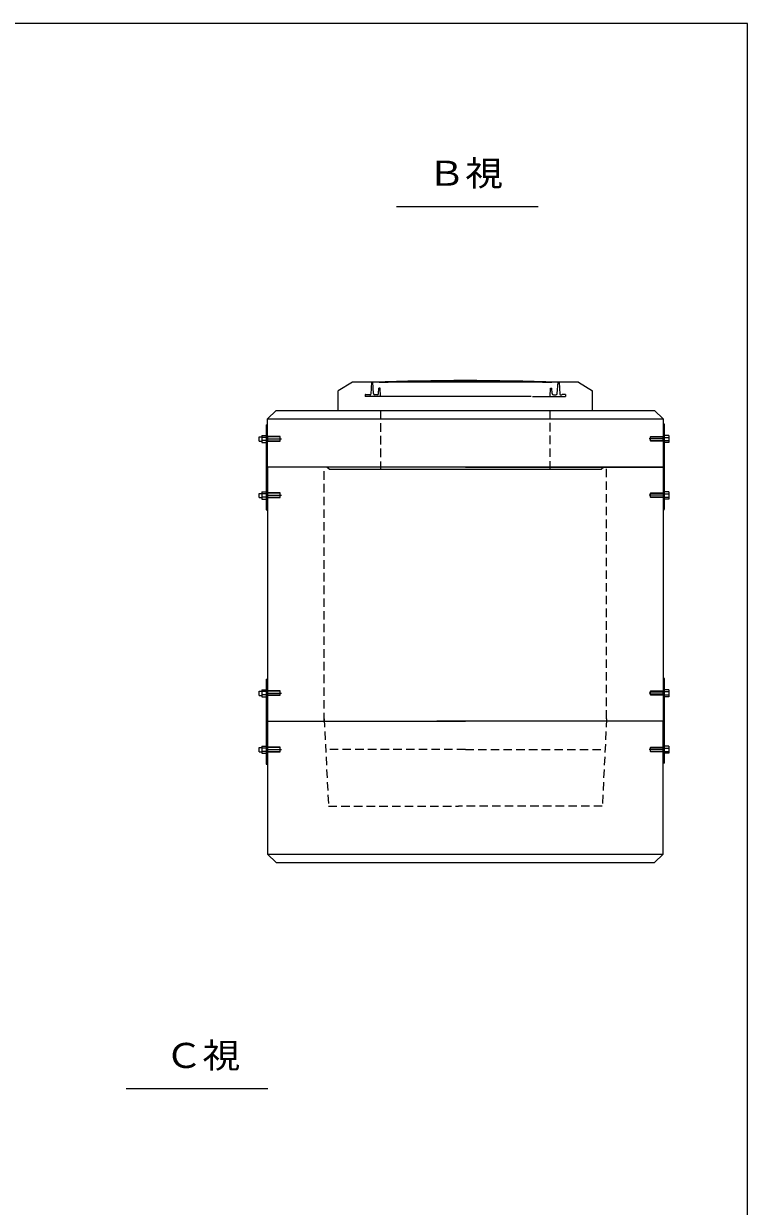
# Model space of a CAD drawing. Units: millimetres at full size, sheet at 1:25; details may follow other scales. Extents: x -16517 to 5598, y -6942 to 5880.
# Drawn here: x 2411 to 4973, y -663 to 3523 of the extents above; entities that cross this region are included whole.
import ezdxf
from ezdxf.enums import TextEntityAlignment as Align

# ---------------------------------------------------------------- set-up
doc = ezdxf.new("R2010")
doc.units = ezdxf.units.MM
doc.header["$LTSCALE"] = 25
doc.linetypes.add('CHAIN2', pattern=[12, 9, -1, 1, -1])
doc.linetypes.add('DASHED1', pattern=[1.8, 1.2, -0.6])
doc.layers.add('0-1_製品図', color=4, linetype='Continuous', lineweight=9)
doc.layers.add('1-0', color=7, linetype='Continuous', lineweight=9)
doc.styles.add('ＭＳ ゴシック', font='')
doc.styles.get('ＭＳ ゴシック').set_extended_font_data('MS Gothic')

msp = doc.modelspace()

# ---------------------------------------------------------------- linework, layer by layer
at = {"layer": '0-1_製品図', "color": 3}
for p, q in [((3731.38, 2875.5), (4233.16, 2875.5)), ((3574.91, 2253.91), (3524.91, 2223.91)), ((3524.91, 2153.91), (3524.91, 2223.91)), ((4374.91, 2253.91), (3574.91, 2253.91)), ((4374.91, 2253.91), (4424.91, 2223.91)), ((4424.91, 2153.91), (4424.91, 2223.91)), ((3274.91, 2123.91), (3304.91, 2153.91)), ((3304.91, 2153.91), (4644.91, 2153.91)), ((4644.91, 2153.91), (4674.91, 2123.91)), ((3274.91, 2123.91), (4674.91, 2123.91)), ((3974.91, 1953.91), (3274.91, 1953.91)), ((4464.91, 1953.91), (3484.91, 1953.91)), ((3974.91, 1953.91), (4474.91, 1953.91)), ((4474.91, 1953.91), (4674.91, 1953.91)), ((4674.91, 1953.91), (4674.91, 1053.91)), ((3274.91, 1053.91), (3359.91, 1053.91)), ((3274.91, 1053.91), (3274.91, 583.91)), ((3274.91, 1053.91), (3974.91, 1053.91)), ((4674.91, 1053.91), (3874.26, 1053.91)), ((3274.91, 583.91), (3304.91, 553.91)), ((3304.91, 553.91), (4644.91, 553.91)), ((3276.05, -247.38), (2774.27, -247.38))]:
    msp.add_line(p, q, dxfattribs=at)
at = {"layer": '0-1_製品図'}
for p, q in [((3649.59, 2214.08), (3646.91, 2253.91)), ((3667.71, 2214.09), (3668.91, 2232.41)), ((3673.41, 2232.41), (3668.91, 2232.41)), ((3674.91, 2203.91), (3673.41, 2232.41)), ((4274.91, 2203.91), (4276.41, 2232.41)), ((4276.41, 2232.41), (4280.91, 2232.41)), ((4282.1, 2214.09), (4280.91, 2232.41)), ((4300.22, 2214.08), (4302.91, 2253.91)), ((3620.78, 2210.06), (3619.91, 2203.91)), ((4208.18, 2203.91), (3619.91, 2203.91)), ((3621.77, 2210.91), (3631.91, 2210.91)), ((3631.91, 2210.91), (3633.91, 2208.91)), ((3637.52, 2208.91), (3633.91, 2208.91)), ((3662.72, 2209.41), (3654.58, 2209.41)), ((4212.37, 2203.91), (4329.91, 2203.91)), ((4287.09, 2209.41), (4295.23, 2209.41)), ((4312.3, 2208.91), (4315.91, 2208.91)), ((4317.91, 2210.91), (4315.91, 2208.91)), ((4328.04, 2210.91), (4317.91, 2210.91)), ((4329.03, 2210.06), (4329.91, 2203.91)), ((3319.91, 2060.81), (3274.91, 2060.81)), ((3319.91, 2060.81), (3318.81, 2061.91)), ((3319.91, 2047.01), (3319.91, 2060.81)), ((4629.91, 2060.81), (4631.01, 2061.91)), ((4629.91, 2060.81), (4674.91, 2060.81)), ((4629.91, 2047.01), (4629.91, 2060.81)), ((3274.91, 2047.01), (3319.91, 2047.01)), ((3318.81, 2045.91), (3319.91, 2047.01)), ((4674.91, 2047.01), (4629.91, 2047.01)), ((4631.01, 2045.91), (4629.91, 2047.01)), ((3319.91, 1860.81), (3274.91, 1860.81)), ((3274.91, 1847.01), (3319.91, 1847.01)), ((3319.91, 1860.81), (3318.81, 1861.91)), ((3318.81, 1845.91), (3319.91, 1847.01)), ((3319.91, 1847.01), (3319.91, 1860.81)), ((4629.91, 1860.81), (4631.01, 1861.91)), ((4629.91, 1860.81), (4674.91, 1860.81)), ((4629.91, 1847.01), (4629.91, 1860.81)), ((4674.91, 1847.01), (4629.91, 1847.01)), ((4631.01, 1845.91), (4629.91, 1847.01)), ((3319.91, 1160.81), (3274.91, 1160.81)), ((3274.91, 1147.01), (3319.91, 1147.01)), ((3319.91, 1160.81), (3318.81, 1161.91)), ((3318.81, 1145.91), (3319.91, 1147.01)), ((3319.91, 1147.01), (3319.91, 1160.81)), ((4629.91, 1160.81), (4631.01, 1161.91)), ((4629.91, 1160.81), (4674.91, 1160.81)), ((4629.91, 1147.01), (4629.91, 1160.81)), ((4674.91, 1147.01), (4629.91, 1147.01)), ((4631.01, 1145.91), (4629.91, 1147.01)), ((3319.91, 960.81), (3274.91, 960.81)), ((3274.91, 947.01), (3319.91, 947.01)), ((3319.91, 960.81), (3318.81, 961.91)), ((3318.81, 945.91), (3319.91, 947.01)), ((3319.91, 947.01), (3319.91, 960.81)), ((4629.91, 960.81), (4631.01, 961.91)), ((4629.91, 960.81), (4674.91, 960.81)), ((4629.91, 947.01), (4629.91, 960.81)), ((4674.91, 947.01), (4629.91, 947.01)), ((4631.01, 945.91), (4629.91, 947.01))]:
    msp.add_line(p, q, dxfattribs=at)
at = {"layer": '0-1_製品図', "color": 3, "lineweight": 18}
for p, q in [((3669.41, 2254.6), (3670.41, 2252.63)), ((3669.41, 2254.6), (3670.41, 2252.63)), ((3755.91, 2257.19), (3754.96, 2255.1)), ((3755.91, 2257.19), (3754.96, 2255.1)), ((3825.9, 2258.62), (3826.94, 2256.57)), ((4123.91, 2258.62), (4122.87, 2256.57)), ((4193.9, 2257.19), (4194.86, 2255.1)), ((4280.41, 2254.6), (4279.41, 2252.63))]:
    msp.add_line(p, q, dxfattribs=at)
at = {"layer": '0-1_製品図', "color": 7, "linetype": 'DASHED1'}
for p, q in [((3674.91, 2153.91), (3674.91, 1944.91)), ((4274.91, 1944.91), (4274.91, 2153.91)), ((3274.91, 2045.91), (3274.91, 2061.91)), ((3274.91, 2045.91), (3274.91, 2061.91)), ((4674.91, 2045.91), (4674.91, 2061.91)), ((3474.91, 1053.91), (3474.91, 1953.91)), ((4474.91, 1062.91), (4474.91, 1953.91)), ((4674.91, 1861.91), (4674.91, 1845.91)), ((3274.91, 1145.91), (3274.91, 1161.91)), ((4674.91, 1145.91), (4674.91, 1161.91)), ((3474.91, 1062.91), (3490.36, 753.91)), ((4474.91, 1062.91), (4459.46, 753.91)), ((3974.91, 953.91), (3480.36, 953.91)), ((3974.91, 953.91), (4469.46, 953.91)), ((4674.91, 961.91), (4674.91, 945.91)), ((4674.91, 961.91), (4674.91, 945.91)), ((3490.36, 753.91), (3950.16, 753.91)), ((4459.46, 753.91), (3950.16, 753.91))]:
    msp.add_line(p, q, dxfattribs=at)
at = {"layer": '0-1_製品図', "color": 7}
for p, q in [((3269.93, 2102.62), (3274.91, 2102.62)), ((3269.93, 2102.62), (3269.93, 1802.52)), ((3274.91, 1802.52), (3274.91, 2102.62)), ((4674.91, 2105.31), (4674.91, 1805.21)), ((4679.88, 2105.31), (4674.91, 2105.31)), ((4679.88, 1805.21), (4679.88, 2105.31)), ((3245.06, 2045.62), (3245.06, 2060.55)), ((3245.06, 2060.55), (3255.01, 2060.55)), ((3255.01, 2065.52), (3255.01, 2040.65)), ((3255.01, 2065.52), (3269.93, 2065.52)), ((3269.93, 2058.89), (3255.01, 2058.89)), ((4694.8, 2065.52), (4679.88, 2065.52)), ((4679.88, 2058.89), (4694.8, 2058.89)), ((4694.8, 2065.52), (4694.8, 2040.65)), ((3245.06, 2045.62), (3255.01, 2045.62)), ((3269.93, 2047.28), (3255.01, 2047.28)), ((3255.01, 2040.65), (3269.93, 2040.65)), ((4679.88, 2047.28), (4694.8, 2047.28)), ((4694.8, 2040.65), (4679.88, 2040.65)), ((3245.06, 1845.62), (3245.06, 1860.55)), ((3245.06, 1860.55), (3255.01, 1860.55)), ((3245.06, 1845.62), (3255.01, 1845.62)), ((3255.01, 1865.52), (3255.01, 1840.65)), ((3255.01, 1865.52), (3269.93, 1865.52)), ((3269.93, 1858.89), (3255.01, 1858.89)), ((3269.93, 1847.28), (3255.01, 1847.28)), ((4694.8, 1865.52), (4679.88, 1865.52)), ((4679.88, 1858.89), (4694.8, 1858.89)), ((4679.88, 1847.28), (4694.8, 1847.28)), ((4694.8, 1865.52), (4694.8, 1840.65)), ((3255.01, 1840.65), (3269.93, 1840.65)), ((3269.93, 1802.52), (3274.91, 1802.52)), ((4679.88, 1805.21), (4674.91, 1805.21)), ((4679.88, 1802.52), (4674.91, 1802.52)), ((4694.8, 1840.65), (4679.88, 1840.65)), ((3269.93, 1202.62), (3274.91, 1202.62)), ((3269.93, 1202.62), (3269.93, 902.52)), ((3274.91, 902.52), (3274.91, 1202.62)), ((4674.91, 1205.31), (4674.91, 905.21)), ((4679.88, 1205.31), (4674.91, 1205.31)), ((4679.88, 1202.62), (4674.91, 1202.62)), ((4679.88, 905.21), (4679.88, 1205.31)), ((3245.06, 1145.62), (3245.06, 1160.55)), ((3245.06, 1160.55), (3255.01, 1160.55)), ((3245.06, 1145.62), (3255.01, 1145.62)), ((3255.01, 1165.52), (3255.01, 1140.65)), ((3255.01, 1165.52), (3269.93, 1165.52)), ((3269.93, 1158.89), (3255.01, 1158.89)), ((3269.93, 1147.28), (3255.01, 1147.28)), ((3255.01, 1140.65), (3269.93, 1140.65)), ((4694.8, 1165.52), (4679.88, 1165.52)), ((4679.88, 1158.89), (4694.8, 1158.89)), ((4679.88, 1147.28), (4694.8, 1147.28)), ((4694.8, 1140.65), (4679.88, 1140.65)), ((4694.8, 1165.52), (4694.8, 1140.65)), ((3255.01, 965.52), (3255.01, 940.65)), ((3255.01, 965.52), (3269.93, 965.52)), ((4694.8, 965.52), (4679.88, 965.52)), ((4694.8, 965.52), (4694.8, 940.65)), ((3245.06, 945.62), (3245.06, 960.55)), ((3245.06, 960.55), (3255.01, 960.55)), ((3245.06, 945.62), (3255.01, 945.62)), ((3269.93, 958.89), (3255.01, 958.89)), ((3269.93, 947.28), (3255.01, 947.28)), ((3255.01, 940.65), (3269.93, 940.65)), ((4679.88, 958.89), (4694.8, 958.89)), ((4679.88, 947.28), (4694.8, 947.28)), ((4694.8, 940.65), (4679.88, 940.65)), ((3269.93, 902.52), (3274.91, 902.52)), ((4679.88, 905.21), (4674.91, 905.21)), ((3274.91, 583.91), (4674.91, 583.91))]:
    msp.add_line(p, q, dxfattribs=at)
at = {"layer": '0-1_製品図', "linetype": 'CHAIN2'}
for p, q in [((3270.96, 2053.91), (3323.85, 2053.91)), ((4678.85, 2053.91), (4625.96, 2053.91)), ((3270.96, 1853.91), (3323.85, 1853.91)), ((4678.85, 1853.91), (4625.96, 1853.91)), ((3270.96, 1153.91), (3323.85, 1153.91)), ((4678.85, 1153.91), (4625.96, 1153.91)), ((3270.96, 953.91), (3323.85, 953.91)), ((4678.85, 953.91), (4625.96, 953.91))]:
    msp.add_line(p, q, dxfattribs=at)
at = {"layer": '0-1_製品図'}
for points in [[(3646.91, 2253.91), (3642.39, 2253.91), (3640.51, 2211.78)], [(4302.91, 2253.91), (4307.43, 2253.91), (4309.3, 2211.78)], [(3318.81, 2061.91), (3274.91, 2061.91), (3274.91, 2045.91), (3318.81, 2045.91)], [(4631.01, 2061.91), (4674.91, 2061.91), (4674.91, 2045.91), (4631.01, 2045.91)], [(3318.81, 1861.91), (3274.91, 1861.91), (3274.91, 1845.91), (3318.81, 1845.91)], [(4631.01, 1861.91), (4674.91, 1861.91), (4674.91, 1845.91), (4631.01, 1845.91)], [(3318.81, 1161.91), (3274.91, 1161.91), (3274.91, 1145.91), (3318.81, 1145.91)], [(4631.01, 1161.91), (4674.91, 1161.91), (4674.91, 1145.91), (4631.01, 1145.91)], [(3318.81, 961.91), (3274.91, 961.91), (3274.91, 945.91), (3318.81, 945.91)], [(4631.01, 961.91), (4674.91, 961.91), (4674.91, 945.91), (4631.01, 945.91)]]:
    msp.add_lwpolyline(points, dxfattribs=at)
at = {"layer": '0-1_製品図', "color": 3}
for points in [[(4674.91, 2123.91), (4674.91, 1953.91), (4464.91, 1953.91), (4455.91, 1944.91), (3493.91, 1944.91), (3484.91, 1953.91), (3274.91, 1953.91), (3274.91, 2123.91)], [(3274.91, 1953.91), (3274.91, 1053.91), (3974.91, 1053.91)], [(4644.91, 553.91), (4674.91, 583.91), (4674.91, 1053.91), (4569.91, 1053.91)]]:
    msp.add_lwpolyline(points, dxfattribs=at)
at = {"layer": '0-1_製品図', "color": 3, "lineweight": 18}
for radius, start, end in [(9000, 87.93054, 92.06946), (8998, 91.4007, 91.9393), (8998, 91.4007, 91.9393), (8998, 89.05777, 90.94223), (8998, 88.0607, 88.5993)]:
    msp.add_arc((3974.91, -6740.22), radius, start, end, dxfattribs=at)
at = {"layer": '0-1_製品図'}
for centre, radius, start, end in [((3621.77, 2209.91), 1, 90, 171.86945), ((3637.52, 2211.91), 3, 270, 357.45486), ((3654.58, 2214.41), 5, 183.8567, 270), ((3662.72, 2214.41), 5, 270, 356.26851), ((4287.09, 2214.41), 5, 183.73149, 270), ((4295.23, 2214.41), 5, 270, 356.1433), ((4312.3, 2211.91), 3, 182.54514, 270), ((4328.04, 2209.91), 1, 8.13055, 90)]:
    msp.add_arc(centre, radius, start, end, dxfattribs=at)
at = {"layer": '1-0', "color": 5}
for p, q in [((4973.06, 3523.32), (-4973.06, 3523.32)), ((4973.06, -3523.32), (4973.06, 3523.32))]:
    msp.add_line(p, q, dxfattribs=at)

# ---------------------------------------------------------------- texts
at = {"layer": '0-1_製品図', "color": 7, "style": 'ＭＳ ゴシック', "width": 1.1}
for s, p in [('Ｂ視', (3841.63, 2922.73)), ('Ｃ視', (2911.4, -200.16))]:
    msp.add_text(s, height=88.86, dxfattribs=at).set_placement(p, align=Align.BOTTOM_LEFT)

doc.saveas('drawing.dxf')
